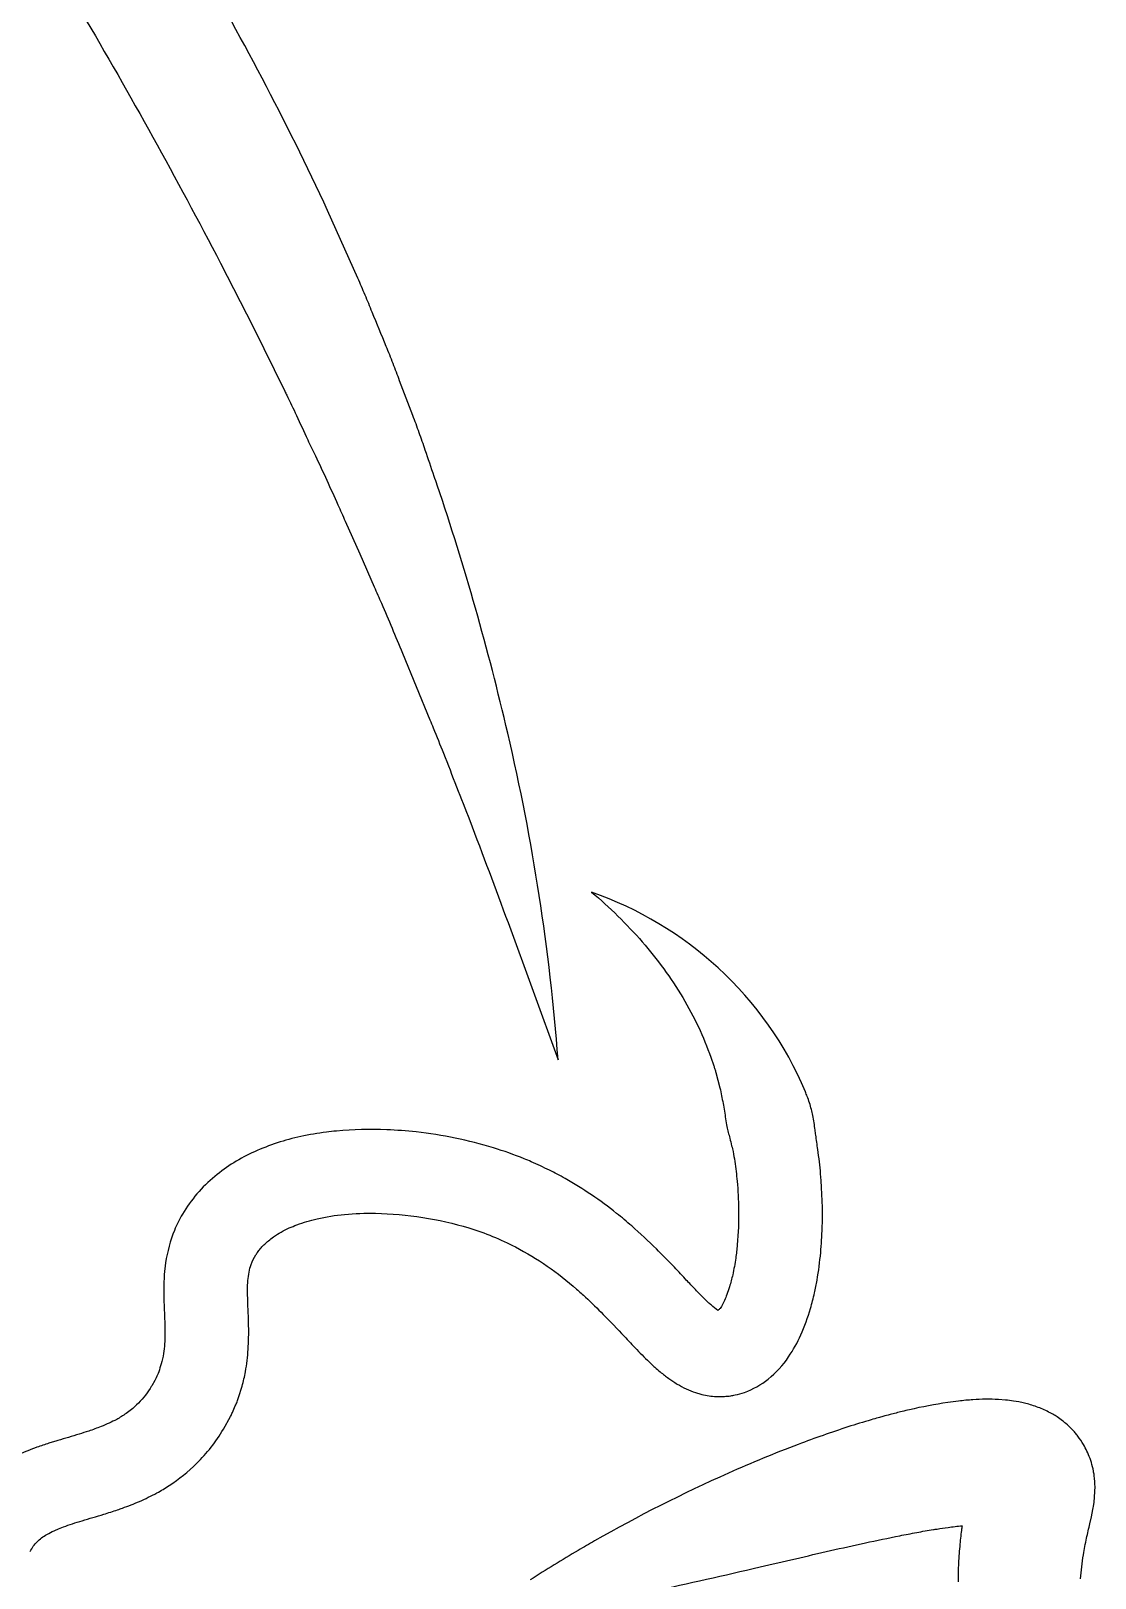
# Model space of a CAD drawing. Header units: millimetres. Extents: x 4236 to 5436, y 1579 to 2339.
# Drawn here: x 4934.09 to 4955.08, y 1773.33 to 1803.85 of the extents above; entities that cross this region are included whole.
import ezdxf

# ---------------------------------------------------------------- set-up
doc = ezdxf.new("R2010")
doc.units = ezdxf.units.MM
doc.layers.add('Default', color=70, linetype='Continuous')

msp = doc.modelspace()

# ---------------------------------------------------------------- linework, layer by layer
at = {"layer": 'Default'}
for points in [[(4935.098, 1804.208, -0.012469), (4937.836, 1799.267), (4938.477, 1798.01), (4939.101, 1796.743, -0.001228), (4939.14, 1796.664, -0.004203), (4939.33, 1796.265, -0.000684), (4939.553, 1795.785, 0.002641), (4939.704, 1795.465, -0.007305), (4939.93, 1794.985, -0.002165), (4940.148, 1794.502, 0.001984), (4940.293, 1794.179), (4940.584, 1793.533), (4940.865, 1792.883, -0.000333), (4941.006, 1792.557, -0.001771), (4941.216, 1792.068, -0.004061), (4941.421, 1791.577), (4941.964, 1790.262, -0.001062), (4942.031, 1790.098, -0.002279), (4942.23, 1789.602, -0.00062), (4942.49, 1788.938, -0.001671), (4942.748, 1788.272, -0.003181), (4943.504, 1786.262), (4944.492, 1783.554, 0.03856), (4943.499, 1789.995, 0.023966), (4942.109, 1794.89, -0.000944), (4942.049, 1795.062, -0.000337), (4941.872, 1795.579, 0.003101), (4941.752, 1795.923, 0.005599), (4941.626, 1796.265), (4941.367, 1796.946, 0.001748), (4941.236, 1797.287, 0.002883), (4941.17, 1797.457, 0.004897), (4941.101, 1797.625, 0.001286), (4940.825, 1798.3, 0.001998), (4940.686, 1798.637, 0.003355), (4940.542, 1798.972), (4939.947, 1800.304, 0.024023), (4937.237, 1805.462, -0.000303)], [(4934.078, 1773.853, -0.001546), (4934.142, 1773.957, -0.033017), (4934.216, 1774.044, -0.04096), (4934.306, 1774.123, -0.02849), (4934.41, 1774.191, -0.022191), (4934.551, 1774.264, -0.006767), (4934.61, 1774.29, -0.010911), (4934.737, 1774.34, -0.009611), (4934.913, 1774.401, -0.006407), (4935.106, 1774.461, 0.002859), (4935.53, 1774.588, 0.008059), (4935.805, 1774.677, 0.00355), (4935.899, 1774.71, 0.016449), (4936.236, 1774.843, 0.022107), (4936.579, 1775.01, 0.019239), (4936.821, 1775.154, 0.046388), (4937.361, 1775.589, 0.064593), (4937.89, 1776.265), (4938.032, 1776.514, 0.00379), (4938.068, 1776.594, -0.005626), (4938.126, 1776.728, 0.004112), (4938.161, 1776.809, 0.014893), (4938.191, 1776.891), (4938.261, 1777.116, 0.02309), (4938.326, 1777.399, 0.029239), (4938.379, 1777.842, 0.020768), (4938.389, 1778.307, 0.004586), (4938.383, 1778.498, 0.000936), (4938.373, 1778.758), (4938.37, 1778.842), (4938.369, 1778.917, 0.004463), (4938.367, 1778.993, -0.010321), (4938.369, 1779.063), (4938.373, 1779.196, 0.009509), (4938.397, 1779.363, -0.024577), (4938.437, 1779.516, -0.052286), (4938.528, 1779.703, 0.018827), (4938.577, 1779.771, -0.034896), (4938.633, 1779.842, -0.019002), (4938.707, 1779.919, -0.001906), (4938.779, 1779.983, -0.02102), (4938.881, 1780.062, -0.047715), (4939.189, 1780.235, -0.01649), (4939.34, 1780.298, -0.033341), (4939.737, 1780.416, -0.032732), (4940.28, 1780.503, -0.026251), (4940.889, 1780.525, -0.069057), (4942.733, 1780.236, -0.046283), (4943.651, 1779.862, -0.060519), (4944.856, 1779.03, -0.007747), (4945.034, 1778.87, -0.011598), (4945.383, 1778.53, -0.006356), (4945.795, 1778.099, 0.001019), (4945.917, 1777.969, 0.002668), (4946.044, 1777.836, 0.01148), (4946.323, 1777.56, 0.001634), (4946.402, 1777.488, 0.008496), (4946.507, 1777.398, 0.019895), (4946.674, 1777.268, 0.006958), (4946.754, 1777.213, 0.010986), (4946.841, 1777.157, 0.056875), (4947.201, 1776.989, 0.020878), (4947.287, 1776.962, 0.002113), (4947.433, 1776.929, 0.010017), (4947.576, 1776.913, 0.00999), (4947.71, 1776.908, 0.001335), (4947.832, 1776.917, 0.007548), (4947.896, 1776.924, 0.020085), (4947.982, 1776.941, 0.033515), (4948.17, 1776.993, 0.085272), (4948.636, 1777.255, 0.074812), (4949.037, 1777.691, 0.045656), (4949.28, 1778.126, 0.035014), (4949.47, 1778.649, 0.015219), (4949.549, 1778.954, 0.010959), (4949.599, 1779.205, 0.020363), (4949.671, 1779.75, 0.014977), (4949.701, 1780.239, 0.029224), (4949.67, 1781.302, 0.008333), (4949.645, 1781.542, 0.004331), (4949.614, 1781.782, 0.000061), (4949.574, 1782.069, 0.002322), (4949.561, 1782.166, 0.005905), (4949.54, 1782.31, 0.009535), (4949.513, 1782.454, 0.010635), (4949.487, 1782.574, 0.032079), (4949.406, 1782.832, 0.003809), (4949.369, 1782.924, 0.108597), (4947.65, 1785.365, 0.100181), (4945.153, 1786.86, -0.038052), (4946.152, 1785.877, -0.043427), (4946.95, 1784.782, -0.023052), (4947.259, 1784.201, -0.027149), (4947.503, 1783.604), (4947.561, 1783.435, -0.01126), (4947.583, 1783.369, -0.01629), (4947.602, 1783.302), (4947.684, 1782.999, 0.001217), (4947.715, 1782.845, -0.00232), (4947.745, 1782.693, -0.005895), (4947.773, 1782.54, -0.009412), (4947.795, 1782.387, 0.016089), (4947.823, 1782.235, 0.007234), (4947.849, 1782.121, 0.003552), (4947.877, 1782.008, -0.001943), (4947.915, 1781.856, -0.003663), (4947.942, 1781.742, -0.014079), (4947.977, 1781.548, -0.009284), (4948.003, 1781.352, -0.00488), (4948.023, 1781.156, -0.01813), (4948.051, 1780.604, -0.026476), (4948.025, 1779.904, -0.012613), (4947.994, 1779.64, -0.019355), (4947.935, 1779.313, -0.019373), (4947.873, 1779.076, -0.016364), (4947.82, 1778.921, -0.015827), (4947.774, 1778.808, -0.04447), (4947.69, 1778.65, -0.019377), (4947.64, 1778.61, -0.005933), (4947.516, 1778.71, -0.00251), (4947.452, 1778.767, -0.005284), (4947.372, 1778.845, -0.007643), (4947.175, 1779.045, -0.002007), (4946.999, 1779.232, 0.002497), (4946.754, 1779.492, 0.006967), (4946.43, 1779.821, 0.016484), (4945.943, 1780.275, 0.011602), (4945.646, 1780.524, 0.039004), (4944.628, 1781.213, 0.014304), (4944.321, 1781.375, 0.010363), (4943.962, 1781.543, 0.004173), (4943.824, 1781.6, 0.02131), (4943.218, 1781.816, 0.046094), (4941.694, 1782.129, 0.017517), (4941.111, 1782.173, 0.033831), (4940.122, 1782.148, 0.007348), (4939.922, 1782.126, 0.022409), (4939.417, 1782.039, 0.052276), (4938.502, 1781.739, 0.067985), (4937.722, 1781.254, 0.085864), (4937.082, 1780.508, 0.038245), (4936.924, 1780.188, 0.05832), (4936.751, 1779.549), (4936.724, 1779.315), (4936.716, 1779.097, 0.012076), (4936.714, 1779.03, -0.001382), (4936.716, 1778.892), (4936.717, 1778.793), (4936.721, 1778.7, -0.000844), (4936.725, 1778.609, -0.002521), (4936.731, 1778.436, -0.004511), (4936.736, 1778.275, -0.00687), (4936.736, 1778.124, -0.012629), (4936.73, 1777.95, -0.021253), (4936.71, 1777.758, -0.033619), (4936.666, 1777.554, 0.009184), (4936.615, 1777.395, 0.011082), (4936.565, 1777.281, -0.027488), (4936.539, 1777.228), (4936.477, 1777.123, -0.010169), (4936.445, 1777.07, -0.06095), (4936.178, 1776.745, -0.037945), (4935.971, 1776.575, -0.026344), (4935.786, 1776.46, -0.015865), (4935.638, 1776.387, -0.013055), (4935.478, 1776.318, -0.012201), (4935.234, 1776.229, -0.006523), (4935.044, 1776.168, -0.00267), (4934.628, 1776.044, 0.001811), (4934.539, 1776.017, 0.002402), (4934.448, 1775.988, 0.009533), (4934.212, 1775.909, 0.020001), (4933.862, 1775.767, 0.007996)], [(4954.795, 1773.316, -0.021572), (4954.852, 1773.79, -0.012617), (4954.915, 1774.117, -0.006444), (4954.98, 1774.402), (4955.011, 1774.535), (4955.026, 1774.612), (4955.039, 1774.682, 0.010384), (4955.05, 1774.744), (4955.062, 1774.825), (4955.081, 1775.138, 0.013491), (4955.073, 1775.281), (4955.065, 1775.362, 0.004557), (4955.051, 1775.439, 0.01987), (4955.009, 1775.611, 0.015561), (4954.984, 1775.688, 0.003534), (4954.922, 1775.834, 0.011177), (4954.856, 1775.963, 0.02231), (4954.742, 1776.13, 0.010289), (4954.691, 1776.195, 0.010961), (4954.631, 1776.26, 0.019594), (4954.504, 1776.381, 0.011366), (4954.442, 1776.431, 0.016194), (4954.332, 1776.508, 0.007176), (4954.252, 1776.56, 0.021716), (4954.021, 1776.674, 0.015389), (4953.775, 1776.758), (4953.581, 1776.804), (4953.471, 1776.822, 0.000266), (4953.316, 1776.842), (4953.176, 1776.852, 0.028002), (4952.673, 1776.847, 0.012091), (4952.392, 1776.821, 0.003985), (4952.177, 1776.793, 0.021054), (4951.422, 1776.649, 0.003768), (4951.277, 1776.615, 0.004385), (4951.04, 1776.555, 0.007012), (4950.898, 1776.517, 0.002458), (4950.805, 1776.491, 0.000258), (4950.666, 1776.451, 0.007194), (4950.209, 1776.311, 0.012105), (4949.229, 1775.967, 0.01499), (4947.851, 1775.399, 0.024767), (4945.21, 1774.062, 0.002168), (4944.89, 1773.876, 0.004732), (4944.413, 1773.59, 0.006369), (4943.941, 1773.293, 0.001872)], [(4946.355, 1773.072, 0.00468), (4948.474, 1773.549, -0.000214), (4949.172, 1773.711, -0.001134), (4949.865, 1773.871, -0.002562), (4950.552, 1774.023, -0.004214), (4951.23, 1774.165, -0.002369), (4951.564, 1774.229, -0.003291), (4951.729, 1774.259, -0.005521), (4951.893, 1774.285, -0.001351), (4951.966, 1774.297, -0.005095), (4952.182, 1774.329, -0.009972), (4952.461, 1774.363, 0.003561), (4952.447, 1774.271, 0.00771), (4952.428, 1774.118, 0.004063), (4952.412, 1773.955, 0.012704), (4952.386, 1773.576, 0.014976), (4952.382, 1773.255, 0.002161)]]:
    msp.add_lwpolyline(points, format="xyb", dxfattribs=at)

doc.saveas('drawing.dxf')
